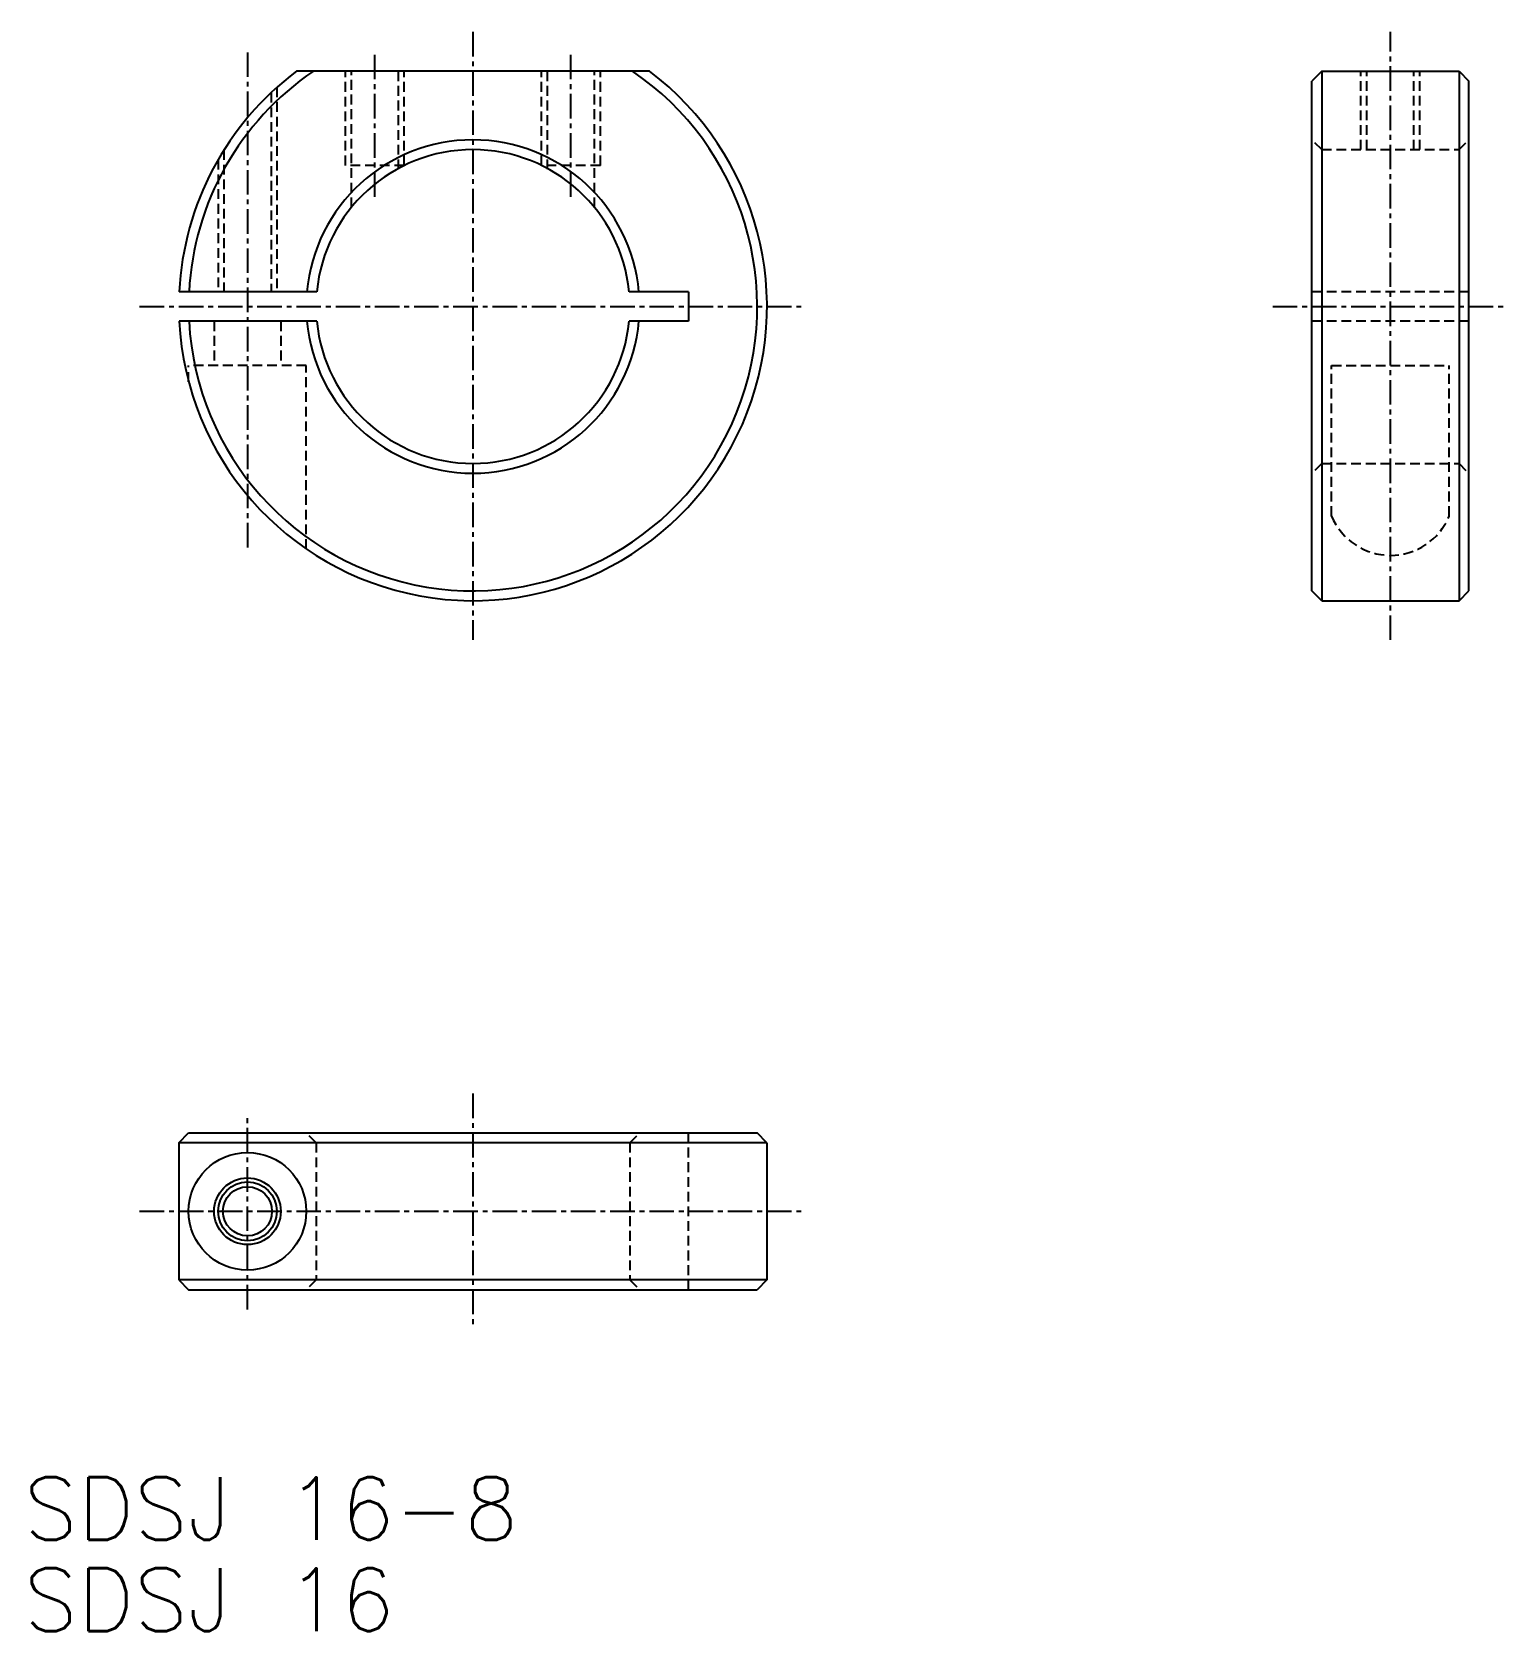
# Model space of a CAD drawing. Extents: x 884.8 to 960, y -191.7 to -110.2.
import ezdxf

# ---------------------------------------------------------------- set-up
doc = ezdxf.new("R2010")
doc.units = 0
doc.linetypes.add('CENTER', pattern=[2, 1.25, -0.25, 0.25, -0.25])
doc.linetypes.add('DASHED', pattern=[0.75, 0.5, -0.25])
doc.layers.get('0').update_dxf_attribs({"linetype": 'CONTINUOUS'})
doc.layers.add('CENTER', color=1, linetype='CENTER')
doc.styles.get("Standard").update_dxf_attribs({"font": 'txt.shx', "bigfont": 'bigfont.shx'})

msp = doc.modelspace()

# ---------------------------------------------------------------- linework, layer by layer
at = {"color": 7, "linetype": 'CONTINUOUS'}
for p, q in [((916.244, -112.175), (898.244, -112.175)), ((899.279, -123.425), (892.263, -123.425)), ((918.244, -123.425), (915.209, -123.425)), ((918.244, -123.425), (918.244, -124.925)), ((899.279, -124.925), (892.263, -124.925)), ((918.244, -124.925), (915.209, -124.925))]:
    msp.add_line(p, q, dxfattribs=at)
at = {"color": 3, "linetype": 'DASHED'}
for p, q in [((900.744, -116.975), (900.744, -112.175)), ((901.044, -119.119), (901.044, -112.175)), ((903.444, -117.175), (903.444, -112.175)), ((903.744, -116.975), (903.744, -112.175)), ((910.744, -116.975), (910.744, -112.175)), ((911.044, -117.175), (911.044, -112.175)), ((913.444, -119.119), (913.444, -112.175)), ((913.744, -116.975), (913.744, -112.175)), ((952.543, -116.175), (952.543, -112.175)), ((952.843, -116.175), (952.843, -112.175)), ((955.243, -116.175), (955.243, -112.175)), ((955.543, -116.175), (955.543, -112.175)), ((896.944, -113.27), (896.944, -123.425)), ((897.244, -112.994), (897.244, -123.425)), ((950.543, -116.175), (950.043, -115.675)), ((957.543, -116.175), (958.043, -115.675)), ((894.544, -116.193), (894.544, -123.425)), ((950.543, -116.175), (957.543, -116.175)), ((894.244, -116.691), (894.244, -123.425)), ((903.744, -116.975), (900.744, -116.975)), ((913.744, -116.975), (910.744, -116.975)), ((958.043, -123.425), (950.043, -123.425)), ((894.044, -124.925), (894.044, -127.175)), ((897.444, -124.925), (897.444, -127.175)), ((958.043, -124.925), (950.043, -124.925)), ((898.744, -127.175), (892.744, -127.175)), ((892.744, -128.015), (892.744, -127.175)), ((898.744, -136.534), (898.744, -127.175)), ((951.043, -134.863), (951.043, -127.175)), ((951.043, -127.175), (957.043, -127.175)), ((957.043, -134.863), (957.043, -127.175)), ((950.543, -132.175), (950.043, -132.675)), ((950.543, -132.175), (957.543, -132.175)), ((957.543, -132.175), (958.043, -132.675)), ((899.244, -166.814), (898.744, -166.314)), ((915.244, -166.814), (915.744, -166.314)), ((918.244, -174.314), (918.244, -166.314)), ((899.244, -166.814), (899.244, -173.814)), ((915.244, -166.814), (915.244, -173.814)), ((899.244, -173.814), (898.744, -174.314)), ((915.244, -173.814), (915.744, -174.314))]:
    msp.add_line(p, q, dxfattribs=at)
for p, q in [((950.543, -112.175), (950.043, -112.675)), ((950.543, -112.175), (957.543, -112.175)), ((950.543, -112.175), (950.543, -139.175)), ((957.543, -112.175), (958.043, -112.675)), ((957.543, -112.175), (957.543, -139.175)), ((950.043, -138.675), (950.043, -112.675)), ((958.043, -138.675), (958.043, -112.675)), ((950.543, -139.175), (950.043, -138.675)), ((950.543, -139.175), (957.543, -139.175)), ((957.543, -139.175), (958.043, -138.675)), ((892.244, -166.814), (892.744, -166.314)), ((892.744, -166.314), (921.744, -166.314)), ((922.244, -166.814), (921.744, -166.314)), ((892.244, -166.814), (892.244, -173.814)), ((922.244, -166.814), (892.244, -166.814)), ((922.244, -166.814), (922.244, -173.814)), ((892.244, -173.814), (892.744, -174.314)), ((922.244, -173.814), (892.244, -173.814)), ((892.744, -174.314), (921.744, -174.314)), ((922.244, -173.814), (921.744, -174.314))]:
    msp.add_line(p, q)
msp.add_circle((895.744, -170.314), 3)
at = {"color": 7, "linetype": 'CONTINUOUS'}
for radius in [1.7, 1.25]:
    msp.add_circle((895.744, -170.314), radius, dxfattribs=at)
at = {"color": 3, "linetype": 'CONTINUOUS'}
msp.add_circle((895.744, -170.314), 1.5, dxfattribs=at)
at = {"color": 7, "linetype": 'CONTINUOUS'}
for radius, start, end in [(15, 126.8699, 177.13402), (15, 182.86598, 53.1301), (14.5, 124.14842, 177.0351), (14.5, 182.9649, 55.85158), (8.5, 5.06209, 174.93791), (8, 5.37938, 174.62063), (8.5, 185.06209, 270), (8, 185.37938, 270), (8, 270, 354.62062), (8.5, 270, 354.93791)]:
    msp.add_arc((907.244, -124.175), radius, start, end, dxfattribs=at)
at = {"color": 3, "linetype": 'DASHED'}
msp.add_arc((954.043, -133.613), 3.25, 202.61986, 337.38014, dxfattribs=at)
at = {"layer": 'CENTER', "color": 1, "linetype": 'CENTER'}
for p, q in [((907.244, -110.175), (907.244, -141.175)), ((954.043, -141.175), (954.043, -110.175)), ((895.744, -111.213), (895.744, -136.695)), ((902.244, -118.585), (902.244, -111.175)), ((912.244, -118.585), (912.244, -111.175)), ((890.244, -124.175), (924.244, -124.175)), ((948.043, -124.175), (960.043, -124.175)), ((907.244, -164.314), (907.244, -176.314)), ((895.744, -175.314), (895.744, -165.314)), ((890.244, -170.314), (924.244, -170.314))]:
    msp.add_line(p, q, dxfattribs=at)

# ---------------------------------------------------------------- texts
for s, p in [('SDSJ 16-8', (884.34, -187.073)), ('SDSJ 16', (884.34, -191.716))]:
    msp.add_text(s, height=3.2).set_placement(p)

doc.saveas('drawing.dxf')
